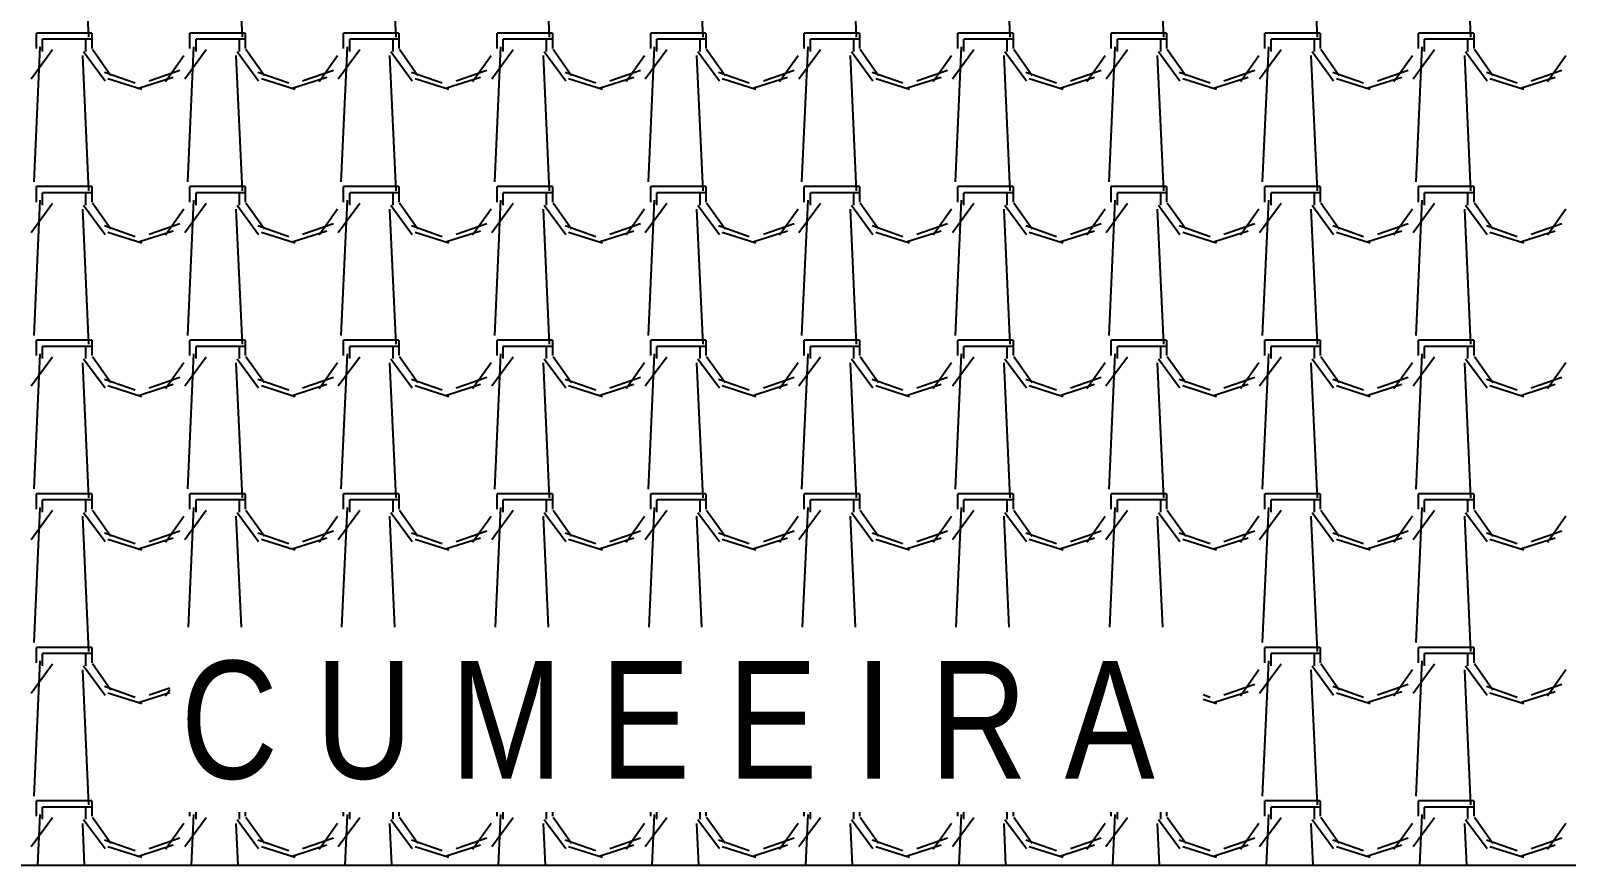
# Model space of a CAD drawing. Header units: millimetres. Extents: x 3923 to 4007, y 744 to 863.
# Drawn here: x 3933.403 to 3935.954, y 842.314 to 843.7 of the extents above; entities that cross this region are included whole.
import ezdxf
from ezdxf.enums import TextEntityAlignment as Align

# ---------------------------------------------------------------- set-up
doc = ezdxf.new("R2010")
doc.units = ezdxf.units.MM
doc.layers.add('-HIDRO', color=8, linetype='Continuous')
doc.layers.add('E-txt-g', color=3, linetype='Continuous')
doc.layers.add('E-Txt-W', color=7, linetype='Continuous', lineweight=20)
doc.styles.add('F2', font='ARIALN.TTF')
doc.styles.add('REG60', font='romans.shx', dxfattribs={"width": 0.8, "height": 0.15})
doc.styles.add('REG80', font='romans.shx', dxfattribs={"width": 0.8, "height": 0.2})

# ---------------------------------------------------------------- blocks, each defined once
blk = doc.blocks.new('TXT-AMB75')
at = {"layer": 'E-txt-g', "style": 'REG80', "width": 0.8, "flags": 8}
blk.add_attdef('TXT', text='', height=0.2, dxfattribs=at).set_placement((0.0055, 0.2964), align=Align.CENTER)
at = {"layer": 'E-Txt-W', "style": 'REG60', "width": 0.8, "flags": 8}
blk.add_attdef('TXT', text='', height=0.15, dxfattribs=at).set_placement((0.0055, 0.0271), align=Align.CENTER)

msp = doc.modelspace()

# ---------------------------------------------------------------- linework, layer by layer
at = {"layer": '-HIDRO', "linetype": 'Continuous'}
for p, q in [((3933.4884, 843.9141), (3933.4986, 843.6896)), ((3933.7436, 843.9141), (3933.7538, 843.6896)), ((3933.9987, 843.9141), (3934.009, 843.6896)), ((3934.2539, 843.9141), (3934.2641, 843.6896)), ((3934.509, 843.9141), (3934.5193, 843.6896)), ((3934.7642, 843.9141), (3934.7744, 843.6896)), ((3935.0194, 843.9141), (3935.0296, 843.6896)), ((3935.2745, 843.9141), (3935.2847, 843.6896)), ((3935.5297, 843.9141), (3935.5399, 843.6896)), ((3935.7848, 843.9141), (3935.795, 843.6896)), ((3933.4937, 843.6963), (3933.4121, 843.6963)), ((3933.4121, 843.6708), (3933.4121, 843.6963)), ((3933.4937, 843.6861), (3933.4223, 843.6861)), ((3933.4223, 843.6657), (3933.4223, 843.6861)), ((3933.5039, 843.6963), (3933.4937, 843.6963)), ((3933.4937, 843.6861), (3933.4937, 843.6657)), ((3933.5039, 843.6861), (3933.4937, 843.6861)), ((3933.5039, 843.6963), (3933.5039, 843.6708)), ((3933.7489, 843.6963), (3933.6672, 843.6963)), ((3933.6672, 843.6708), (3933.6672, 843.6963)), ((3933.7489, 843.6861), (3933.6774, 843.6861)), ((3933.6774, 843.6657), (3933.6774, 843.6861)), ((3933.7591, 843.6963), (3933.7489, 843.6963)), ((3933.7489, 843.6861), (3933.7489, 843.6657)), ((3933.7591, 843.6861), (3933.7489, 843.6861)), ((3933.7591, 843.6963), (3933.7591, 843.6708)), ((3934.004, 843.6963), (3933.9224, 843.6963)), ((3933.9224, 843.6708), (3933.9224, 843.6963)), ((3934.004, 843.6861), (3933.9326, 843.6861)), ((3933.9326, 843.6657), (3933.9326, 843.6861)), ((3934.0142, 843.6963), (3934.004, 843.6963)), ((3934.004, 843.6861), (3934.004, 843.6657)), ((3934.0142, 843.6861), (3934.004, 843.6861)), ((3934.0142, 843.6963), (3934.0142, 843.6708)), ((3934.2592, 843.6963), (3934.1775, 843.6963)), ((3934.1775, 843.6708), (3934.1775, 843.6963)), ((3934.2592, 843.6861), (3934.1877, 843.6861)), ((3934.1877, 843.6657), (3934.1877, 843.6861)), ((3934.2694, 843.6963), (3934.2592, 843.6963)), ((3934.2592, 843.6861), (3934.2592, 843.6657)), ((3934.2694, 843.6861), (3934.2592, 843.6861)), ((3934.2694, 843.6963), (3934.2694, 843.6708)), ((3934.5143, 843.6963), (3934.4327, 843.6963)), ((3934.4327, 843.6708), (3934.4327, 843.6963)), ((3934.5143, 843.6861), (3934.4429, 843.6861)), ((3934.4429, 843.6657), (3934.4429, 843.6861)), ((3934.5245, 843.6963), (3934.5143, 843.6963)), ((3934.5143, 843.6861), (3934.5143, 843.6657)), ((3934.5245, 843.6861), (3934.5143, 843.6861)), ((3934.5245, 843.6963), (3934.5245, 843.6708)), ((3934.7695, 843.6963), (3934.6878, 843.6963)), ((3934.6878, 843.6708), (3934.6878, 843.6963)), ((3934.7695, 843.6861), (3934.698, 843.6861)), ((3934.698, 843.6657), (3934.698, 843.6861)), ((3934.7797, 843.6963), (3934.7695, 843.6963)), ((3934.7695, 843.6861), (3934.7695, 843.6657)), ((3934.7797, 843.6861), (3934.7695, 843.6861)), ((3934.7797, 843.6963), (3934.7797, 843.6708)), ((3935.0246, 843.6963), (3934.943, 843.6963)), ((3934.943, 843.6708), (3934.943, 843.6963)), ((3935.0246, 843.6861), (3934.9532, 843.6861)), ((3934.9532, 843.6657), (3934.9532, 843.6861)), ((3935.0348, 843.6963), (3935.0246, 843.6963)), ((3935.0246, 843.6861), (3935.0246, 843.6657)), ((3935.0348, 843.6861), (3935.0246, 843.6861)), ((3935.0348, 843.6963), (3935.0348, 843.6708)), ((3935.2798, 843.6963), (3935.1981, 843.6963)), ((3935.1981, 843.6708), (3935.1981, 843.6963)), ((3935.2798, 843.6861), (3935.2083, 843.6861)), ((3935.2083, 843.6657), (3935.2083, 843.6861)), ((3935.29, 843.6963), (3935.2798, 843.6963)), ((3935.2798, 843.6861), (3935.2798, 843.6657)), ((3935.29, 843.6861), (3935.2798, 843.6861)), ((3935.29, 843.6963), (3935.29, 843.6708)), ((3935.5349, 843.6963), (3935.4533, 843.6963)), ((3935.4533, 843.6708), (3935.4533, 843.6963)), ((3935.5349, 843.6861), (3935.4635, 843.6861)), ((3935.4635, 843.6657), (3935.4635, 843.6861)), ((3935.5451, 843.6963), (3935.5349, 843.6963)), ((3935.5349, 843.6861), (3935.5349, 843.6657)), ((3935.5451, 843.6861), (3935.5349, 843.6861)), ((3935.5451, 843.6963), (3935.5451, 843.6708)), ((3935.7901, 843.6963), (3935.7084, 843.6963)), ((3935.7084, 843.6708), (3935.7084, 843.6963)), ((3935.7901, 843.6861), (3935.7186, 843.6861)), ((3935.7186, 843.6657), (3935.7186, 843.6861)), ((3935.8003, 843.6963), (3935.7901, 843.6963)), ((3935.7901, 843.6861), (3935.7901, 843.6657)), ((3935.8003, 843.6861), (3935.7901, 843.6861)), ((3935.8003, 843.6963), (3935.8003, 843.6708)), ((3933.4032, 843.6204), (3933.4389, 843.6689)), ((3933.4179, 843.6737), (3933.4076, 843.4492)), ((3933.4884, 843.6589), (3933.4986, 843.4344)), ((3933.4905, 843.6655), (3933.5262, 843.617)), ((3933.505, 843.6694), (3933.5356, 843.626)), ((3933.6264, 843.616), (3933.6571, 843.6594)), ((3933.6584, 843.6204), (3933.6941, 843.6689)), ((3933.673, 843.6737), (3933.6628, 843.4492)), ((3933.7436, 843.6589), (3933.7538, 843.4344)), ((3933.7456, 843.6655), (3933.7813, 843.617)), ((3933.7601, 843.6694), (3933.7908, 843.626)), ((3933.8816, 843.616), (3933.9122, 843.6594)), ((3933.9135, 843.6204), (3933.9492, 843.6689)), ((3933.9282, 843.6737), (3933.918, 843.4492)), ((3933.9987, 843.6589), (3934.009, 843.4344)), ((3934.0008, 843.6655), (3934.0365, 843.617)), ((3934.0153, 843.6694), (3934.0459, 843.626)), ((3934.1367, 843.616), (3934.1674, 843.6594)), ((3934.1687, 843.6204), (3934.2044, 843.6689)), ((3934.1833, 843.6737), (3934.1731, 843.4491)), ((3934.2539, 843.659), (3934.2641, 843.4344)), ((3934.2559, 843.6655), (3934.2916, 843.617)), ((3934.2704, 843.6694), (3934.3011, 843.626)), ((3934.3919, 843.616), (3934.4225, 843.6594)), ((3934.4238, 843.6204), (3934.4595, 843.6689)), ((3934.4385, 843.6737), (3934.4283, 843.4491)), ((3934.509, 843.659), (3934.5193, 843.4344)), ((3934.5111, 843.6655), (3934.5468, 843.617)), ((3934.5256, 843.6694), (3934.5562, 843.626)), ((3934.647, 843.616), (3934.6777, 843.6594)), ((3934.679, 843.6204), (3934.7147, 843.6689)), ((3934.6936, 843.6737), (3934.6834, 843.4491)), ((3934.7642, 843.659), (3934.7744, 843.4344)), ((3934.7662, 843.6655), (3934.8019, 843.617)), ((3934.7807, 843.6694), (3934.8114, 843.626)), ((3934.9022, 843.616), (3934.9328, 843.6594)), ((3934.9341, 843.6204), (3934.9698, 843.6689)), ((3934.9488, 843.6737), (3934.9386, 843.4491)), ((3935.0194, 843.659), (3935.0296, 843.4344)), ((3935.0214, 843.6655), (3935.0571, 843.617)), ((3935.0359, 843.6694), (3935.0665, 843.626)), ((3935.1573, 843.616), (3935.188, 843.6594)), ((3935.1893, 843.6204), (3935.225, 843.6689)), ((3935.2039, 843.6737), (3935.1937, 843.4491)), ((3935.2745, 843.659), (3935.2847, 843.4344)), ((3935.2765, 843.6655), (3935.3122, 843.617)), ((3935.2911, 843.6694), (3935.3217, 843.626)), ((3935.4125, 843.616), (3935.4431, 843.6594)), ((3935.4444, 843.6204), (3935.4801, 843.6689)), ((3935.4591, 843.6737), (3935.4489, 843.4491)), ((3935.5297, 843.659), (3935.5399, 843.4344)), ((3935.5316, 843.6655), (3935.5674, 843.617)), ((3935.5462, 843.6694), (3935.5768, 843.626)), ((3935.6676, 843.616), (3935.6983, 843.6594)), ((3935.6995, 843.6204), (3935.7353, 843.6689)), ((3935.7142, 843.6737), (3935.704, 843.4491)), ((3935.7848, 843.659), (3935.795, 843.4344)), ((3935.7868, 843.6655), (3935.8225, 843.617)), ((3935.8014, 843.6694), (3935.832, 843.626)), ((3935.9228, 843.616), (3935.9534, 843.6594)), ((3933.525, 843.6316), (3933.576, 843.6138)), ((3933.5993, 843.6172), (3933.6503, 843.635)), ((3933.7801, 843.6316), (3933.8312, 843.6138)), ((3933.8544, 843.6172), (3933.9055, 843.635)), ((3934.0353, 843.6316), (3934.0863, 843.6138)), ((3934.1096, 843.6172), (3934.1606, 843.635)), ((3934.2904, 843.6316), (3934.3415, 843.6138)), ((3934.3647, 843.6172), (3934.4158, 843.635)), ((3934.5456, 843.6316), (3934.5966, 843.6138)), ((3934.6199, 843.6172), (3934.6709, 843.635)), ((3934.8007, 843.6316), (3934.8518, 843.6138)), ((3934.875, 843.6172), (3934.926, 843.635)), ((3935.0559, 843.6316), (3935.1069, 843.6138)), ((3935.1302, 843.6172), (3935.1812, 843.635)), ((3935.311, 843.6316), (3935.3621, 843.6138)), ((3935.3853, 843.6172), (3935.4363, 843.635)), ((3935.5662, 843.6316), (3935.6172, 843.6138)), ((3935.6405, 843.6172), (3935.6915, 843.635)), ((3935.8213, 843.6316), (3935.8723, 843.6138)), ((3935.8956, 843.6172), (3935.9466, 843.635)), ((3933.5309, 843.6209), (3933.587, 843.603)), ((3933.5833, 843.6053), (3933.6394, 843.6232)), ((3933.786, 843.6209), (3933.8422, 843.603)), ((3933.8384, 843.6053), (3933.8946, 843.6232)), ((3934.0412, 843.6209), (3934.0973, 843.603)), ((3934.0936, 843.6053), (3934.1497, 843.6232)), ((3934.2963, 843.6209), (3934.3525, 843.603)), ((3934.3487, 843.6053), (3934.4049, 843.6232)), ((3934.5515, 843.6209), (3934.6076, 843.603)), ((3934.6039, 843.6053), (3934.66, 843.6232)), ((3934.8066, 843.6209), (3934.8628, 843.603)), ((3934.859, 843.6053), (3934.9152, 843.6232)), ((3935.0618, 843.6209), (3935.1179, 843.603)), ((3935.1142, 843.6053), (3935.1703, 843.6232)), ((3935.3169, 843.6209), (3935.3731, 843.603)), ((3935.3693, 843.6053), (3935.4255, 843.6232)), ((3935.5721, 843.6209), (3935.6282, 843.603)), ((3935.6245, 843.6053), (3935.6806, 843.6232)), ((3935.8272, 843.6209), (3935.8834, 843.603)), ((3935.8796, 843.6053), (3935.9358, 843.6232)), ((3933.4937, 843.4412), (3933.4121, 843.4412)), ((3933.4121, 843.4157), (3933.4121, 843.4412)), ((3933.4937, 843.431), (3933.4223, 843.431)), ((3933.4223, 843.4106), (3933.4223, 843.431)), ((3933.5039, 843.4412), (3933.4937, 843.4412)), ((3933.4937, 843.431), (3933.4937, 843.4106)), ((3933.5039, 843.431), (3933.4937, 843.431)), ((3933.5039, 843.4412), (3933.5039, 843.4157)), ((3933.7489, 843.4412), (3933.6672, 843.4412)), ((3933.6672, 843.4157), (3933.6672, 843.4412)), ((3933.7489, 843.431), (3933.6774, 843.431)), ((3933.6774, 843.4106), (3933.6774, 843.431)), ((3933.7591, 843.4412), (3933.7489, 843.4412)), ((3933.7489, 843.431), (3933.7489, 843.4106)), ((3933.7591, 843.431), (3933.7489, 843.431)), ((3933.7591, 843.4412), (3933.7591, 843.4157)), ((3934.004, 843.4412), (3933.9224, 843.4412)), ((3933.9224, 843.4157), (3933.9224, 843.4412)), ((3934.004, 843.431), (3933.9326, 843.431)), ((3933.9326, 843.4106), (3933.9326, 843.431)), ((3934.0142, 843.4412), (3934.004, 843.4412)), ((3934.004, 843.431), (3934.004, 843.4106)), ((3934.0142, 843.431), (3934.004, 843.431)), ((3934.0142, 843.4412), (3934.0142, 843.4157)), ((3934.2592, 843.4412), (3934.1775, 843.4412)), ((3934.1775, 843.4157), (3934.1775, 843.4412)), ((3934.2592, 843.431), (3934.1877, 843.431)), ((3934.1877, 843.4106), (3934.1877, 843.431)), ((3934.2694, 843.4412), (3934.2592, 843.4412)), ((3934.2592, 843.431), (3934.2592, 843.4106)), ((3934.2694, 843.431), (3934.2592, 843.431)), ((3934.2694, 843.4412), (3934.2694, 843.4157)), ((3934.5143, 843.4412), (3934.4327, 843.4412)), ((3934.4327, 843.4157), (3934.4327, 843.4412)), ((3934.5143, 843.431), (3934.4429, 843.431)), ((3934.4429, 843.4106), (3934.4429, 843.431)), ((3934.5245, 843.4412), (3934.5143, 843.4412)), ((3934.5143, 843.431), (3934.5143, 843.4106)), ((3934.5245, 843.431), (3934.5143, 843.431)), ((3934.5245, 843.4412), (3934.5245, 843.4157)), ((3934.7695, 843.4412), (3934.6878, 843.4412)), ((3934.6878, 843.4157), (3934.6878, 843.4412)), ((3934.7695, 843.431), (3934.698, 843.431)), ((3934.698, 843.4106), (3934.698, 843.431)), ((3934.7797, 843.4412), (3934.7695, 843.4412)), ((3934.7695, 843.431), (3934.7695, 843.4106)), ((3934.7797, 843.431), (3934.7695, 843.431)), ((3934.7797, 843.4412), (3934.7797, 843.4157)), ((3935.0246, 843.4412), (3934.943, 843.4412)), ((3934.943, 843.4157), (3934.943, 843.4412)), ((3935.0246, 843.431), (3934.9532, 843.431)), ((3934.9532, 843.4106), (3934.9532, 843.431)), ((3935.0348, 843.4412), (3935.0246, 843.4412)), ((3935.0246, 843.431), (3935.0246, 843.4106)), ((3935.0348, 843.431), (3935.0246, 843.431)), ((3935.0348, 843.4412), (3935.0348, 843.4157)), ((3935.2798, 843.4412), (3935.1981, 843.4412)), ((3935.1981, 843.4157), (3935.1981, 843.4412)), ((3935.2798, 843.431), (3935.2083, 843.431)), ((3935.2083, 843.4106), (3935.2083, 843.431)), ((3935.29, 843.4412), (3935.2798, 843.4412)), ((3935.2798, 843.431), (3935.2798, 843.4106)), ((3935.29, 843.431), (3935.2798, 843.431)), ((3935.29, 843.4412), (3935.29, 843.4157)), ((3935.5349, 843.4412), (3935.4533, 843.4412)), ((3935.4533, 843.4157), (3935.4533, 843.4412)), ((3935.5349, 843.431), (3935.4635, 843.431)), ((3935.4635, 843.4106), (3935.4635, 843.431)), ((3935.5451, 843.4412), (3935.5349, 843.4412)), ((3935.5349, 843.431), (3935.5349, 843.4106)), ((3935.5451, 843.431), (3935.5349, 843.431)), ((3935.5451, 843.4412), (3935.5451, 843.4157)), ((3935.7901, 843.4412), (3935.7084, 843.4412)), ((3935.7084, 843.4157), (3935.7084, 843.4412)), ((3935.7901, 843.431), (3935.7186, 843.431)), ((3935.7186, 843.4106), (3935.7186, 843.431)), ((3935.8003, 843.4412), (3935.7901, 843.4412)), ((3935.7901, 843.431), (3935.7901, 843.4106)), ((3935.8003, 843.431), (3935.7901, 843.431)), ((3935.8003, 843.4412), (3935.8003, 843.4157)), ((3933.4032, 843.3652), (3933.4389, 843.4137)), ((3933.4179, 843.4185), (3933.4076, 843.194)), ((3933.4884, 843.4038), (3933.4986, 843.1793)), ((3933.4905, 843.4103), (3933.5262, 843.3619)), ((3933.505, 843.4142), (3933.5356, 843.3709)), ((3933.6264, 843.3609), (3933.6571, 843.4042)), ((3933.6584, 843.3652), (3933.6941, 843.4137)), ((3933.673, 843.4185), (3933.6628, 843.194)), ((3933.7436, 843.4038), (3933.7538, 843.1793)), ((3933.7456, 843.4103), (3933.7813, 843.3619)), ((3933.7601, 843.4142), (3933.7908, 843.3709)), ((3933.8816, 843.3609), (3933.9122, 843.4042)), ((3933.9135, 843.3652), (3933.9492, 843.4137)), ((3933.9282, 843.4185), (3933.918, 843.194)), ((3933.9987, 843.4038), (3934.009, 843.1793)), ((3934.0008, 843.4103), (3934.0365, 843.3619)), ((3934.0153, 843.4142), (3934.0459, 843.3709)), ((3934.1367, 843.3609), (3934.1674, 843.4042)), ((3934.1687, 843.3652), (3934.2044, 843.4137)), ((3934.1833, 843.4185), (3934.1731, 843.194)), ((3934.2539, 843.4038), (3934.2641, 843.1793)), ((3934.2559, 843.4103), (3934.2916, 843.3619)), ((3934.2704, 843.4142), (3934.3011, 843.3709)), ((3934.3919, 843.3609), (3934.4225, 843.4042)), ((3934.4238, 843.3652), (3934.4595, 843.4137)), ((3934.4385, 843.4185), (3934.4283, 843.194)), ((3934.509, 843.4038), (3934.5193, 843.1793)), ((3934.5111, 843.4103), (3934.5468, 843.3619)), ((3934.5256, 843.4142), (3934.5562, 843.3709)), ((3934.647, 843.3609), (3934.6777, 843.4042)), ((3934.679, 843.3652), (3934.7147, 843.4137)), ((3934.6936, 843.4185), (3934.6834, 843.194)), ((3934.7642, 843.4038), (3934.7744, 843.1793)), ((3934.7662, 843.4103), (3934.8019, 843.3619)), ((3934.7807, 843.4142), (3934.8114, 843.3709)), ((3934.9022, 843.3609), (3934.9328, 843.4042)), ((3934.9341, 843.3652), (3934.9698, 843.4137)), ((3934.9488, 843.4185), (3934.9386, 843.194)), ((3935.0194, 843.4038), (3935.0296, 843.1793)), ((3935.0214, 843.4103), (3935.0571, 843.3619)), ((3935.0359, 843.4142), (3935.0665, 843.3709)), ((3935.1573, 843.3609), (3935.188, 843.4042)), ((3935.1893, 843.3652), (3935.225, 843.4137)), ((3935.2039, 843.4185), (3935.1937, 843.194)), ((3935.2745, 843.4038), (3935.2847, 843.1793)), ((3935.2765, 843.4103), (3935.3122, 843.3619)), ((3935.2911, 843.4142), (3935.3217, 843.3709)), ((3935.4125, 843.3609), (3935.4431, 843.4042)), ((3935.4444, 843.3652), (3935.4801, 843.4137)), ((3935.4591, 843.4185), (3935.4489, 843.194)), ((3935.5297, 843.4038), (3935.5399, 843.1793)), ((3935.5317, 843.4103), (3935.5674, 843.3619)), ((3935.5462, 843.4142), (3935.5768, 843.3709)), ((3935.6677, 843.3609), (3935.6983, 843.4043)), ((3935.6995, 843.3652), (3935.7353, 843.4137)), ((3935.7142, 843.4185), (3935.704, 843.194)), ((3935.7848, 843.4038), (3935.795, 843.1793)), ((3935.7868, 843.4103), (3935.8225, 843.3619)), ((3935.8014, 843.4142), (3935.832, 843.3709)), ((3935.9228, 843.3609), (3935.9534, 843.4043)), ((3933.525, 843.3765), (3933.576, 843.3586)), ((3933.5993, 843.362), (3933.6503, 843.3799)), ((3933.7801, 843.3765), (3933.8312, 843.3586)), ((3933.8544, 843.362), (3933.9055, 843.3799)), ((3934.0353, 843.3765), (3934.0863, 843.3586)), ((3934.1096, 843.362), (3934.1606, 843.3799)), ((3934.2904, 843.3765), (3934.3415, 843.3586)), ((3934.3647, 843.362), (3934.4157, 843.3799)), ((3934.5456, 843.3765), (3934.5966, 843.3586)), ((3934.6199, 843.362), (3934.6709, 843.3799)), ((3934.8007, 843.3765), (3934.8518, 843.3586)), ((3934.875, 843.362), (3934.926, 843.3799)), ((3935.0559, 843.3765), (3935.1069, 843.3586)), ((3935.1302, 843.362), (3935.1812, 843.3799)), ((3935.311, 843.3765), (3935.3621, 843.3586)), ((3935.3853, 843.362), (3935.4363, 843.3799)), ((3935.5662, 843.3765), (3935.6172, 843.3586)), ((3935.6405, 843.362), (3935.6915, 843.3799)), ((3935.8213, 843.3765), (3935.8724, 843.3586)), ((3935.8956, 843.362), (3935.9466, 843.3799)), ((3933.5309, 843.3657), (3933.587, 843.3479)), ((3933.5833, 843.3501), (3933.6394, 843.368)), ((3933.786, 843.3657), (3933.8422, 843.3479)), ((3933.8384, 843.3501), (3933.8946, 843.368)), ((3934.0412, 843.3657), (3934.0973, 843.3479)), ((3934.0936, 843.3501), (3934.1497, 843.368)), ((3934.2963, 843.3657), (3934.3525, 843.3479)), ((3934.3487, 843.3501), (3934.4049, 843.368)), ((3934.5515, 843.3657), (3934.6076, 843.3479)), ((3934.6039, 843.3501), (3934.66, 843.368)), ((3934.8066, 843.3657), (3934.8628, 843.3479)), ((3934.859, 843.3501), (3934.9152, 843.368)), ((3935.0618, 843.3657), (3935.1179, 843.3479)), ((3935.1142, 843.3501), (3935.1703, 843.368)), ((3935.3169, 843.3657), (3935.3731, 843.3479)), ((3935.3693, 843.3501), (3935.4255, 843.368)), ((3935.5721, 843.3657), (3935.6282, 843.3479)), ((3935.6245, 843.3501), (3935.6806, 843.368)), ((3935.8272, 843.3657), (3935.8834, 843.3479)), ((3935.8796, 843.3501), (3935.9358, 843.368)), ((3933.4937, 843.186), (3933.4121, 843.186)), ((3933.4121, 843.1605), (3933.4121, 843.186)), ((3933.4937, 843.1758), (3933.4223, 843.1758)), ((3933.4223, 843.1554), (3933.4223, 843.1758)), ((3933.5039, 843.186), (3933.4937, 843.186)), ((3933.4937, 843.1758), (3933.4937, 843.1554)), ((3933.5039, 843.1758), (3933.4937, 843.1758)), ((3933.5039, 843.186), (3933.5039, 843.1605)), ((3933.7489, 843.186), (3933.6672, 843.186)), ((3933.6672, 843.1605), (3933.6672, 843.186)), ((3933.7489, 843.1758), (3933.6774, 843.1758)), ((3933.6774, 843.1554), (3933.6774, 843.1758)), ((3933.7591, 843.186), (3933.7489, 843.186)), ((3933.7489, 843.1758), (3933.7489, 843.1554)), ((3933.7591, 843.1758), (3933.7489, 843.1758)), ((3933.7591, 843.186), (3933.7591, 843.1605)), ((3934.004, 843.186), (3933.9224, 843.186)), ((3933.9224, 843.1605), (3933.9224, 843.186)), ((3934.004, 843.1758), (3933.9326, 843.1758)), ((3933.9326, 843.1554), (3933.9326, 843.1758)), ((3934.0142, 843.186), (3934.004, 843.186)), ((3934.004, 843.1758), (3934.004, 843.1554)), ((3934.0142, 843.1758), (3934.004, 843.1758)), ((3934.0142, 843.186), (3934.0142, 843.1605)), ((3934.2592, 843.186), (3934.1775, 843.186)), ((3934.1775, 843.1605), (3934.1775, 843.186)), ((3934.2592, 843.1758), (3934.1877, 843.1758)), ((3934.1877, 843.1554), (3934.1877, 843.1758)), ((3934.2694, 843.186), (3934.2592, 843.186)), ((3934.2592, 843.1758), (3934.2592, 843.1554)), ((3934.2694, 843.1758), (3934.2592, 843.1758)), ((3934.2694, 843.186), (3934.2694, 843.1605)), ((3934.5143, 843.186), (3934.4327, 843.186)), ((3934.4327, 843.1605), (3934.4327, 843.186)), ((3934.5143, 843.1758), (3934.4429, 843.1758)), ((3934.4429, 843.1554), (3934.4429, 843.1758)), ((3934.5245, 843.186), (3934.5143, 843.186)), ((3934.5143, 843.1758), (3934.5143, 843.1554)), ((3934.5245, 843.1758), (3934.5143, 843.1758)), ((3934.5245, 843.186), (3934.5245, 843.1605)), ((3934.7695, 843.186), (3934.6878, 843.186)), ((3934.6878, 843.1605), (3934.6878, 843.186)), ((3934.7695, 843.1758), (3934.698, 843.1758)), ((3934.698, 843.1554), (3934.698, 843.1758)), ((3934.7797, 843.186), (3934.7695, 843.186)), ((3934.7695, 843.1758), (3934.7695, 843.1554)), ((3934.7797, 843.1758), (3934.7695, 843.1758)), ((3934.7797, 843.186), (3934.7797, 843.1605)), ((3935.0246, 843.186), (3934.943, 843.186)), ((3934.943, 843.1605), (3934.943, 843.186)), ((3935.0246, 843.1758), (3934.9532, 843.1758)), ((3934.9532, 843.1554), (3934.9532, 843.1758)), ((3935.0348, 843.186), (3935.0246, 843.186)), ((3935.0246, 843.1758), (3935.0246, 843.1554)), ((3935.0348, 843.1758), (3935.0246, 843.1758)), ((3935.0348, 843.186), (3935.0348, 843.1605)), ((3935.2798, 843.186), (3935.1981, 843.186)), ((3935.1981, 843.1605), (3935.1981, 843.186)), ((3935.2798, 843.1758), (3935.2083, 843.1758)), ((3935.2083, 843.1554), (3935.2083, 843.1758)), ((3935.29, 843.186), (3935.2798, 843.186)), ((3935.2798, 843.1758), (3935.2798, 843.1554)), ((3935.29, 843.1758), (3935.2798, 843.1758)), ((3935.29, 843.186), (3935.29, 843.1605)), ((3935.5349, 843.186), (3935.4533, 843.186)), ((3935.4533, 843.1605), (3935.4533, 843.186)), ((3935.5349, 843.1758), (3935.4635, 843.1758)), ((3935.4635, 843.1554), (3935.4635, 843.1758)), ((3935.5451, 843.186), (3935.5349, 843.186)), ((3935.5349, 843.1758), (3935.5349, 843.1554)), ((3935.5451, 843.1758), (3935.5349, 843.1758)), ((3935.5451, 843.186), (3935.5451, 843.1605)), ((3935.7901, 843.186), (3935.7084, 843.186)), ((3935.7084, 843.1605), (3935.7084, 843.186)), ((3935.7901, 843.1758), (3935.7186, 843.1758)), ((3935.7186, 843.1554), (3935.7186, 843.1758)), ((3935.8003, 843.186), (3935.7901, 843.186)), ((3935.7901, 843.1758), (3935.7901, 843.1554)), ((3935.8003, 843.1758), (3935.7901, 843.1758)), ((3935.8003, 843.186), (3935.8003, 843.1605)), ((3933.4032, 843.1101), (3933.4389, 843.1586)), ((3933.4179, 843.1634), (3933.4076, 842.9389)), ((3933.4884, 843.1486), (3933.4986, 842.9241)), ((3933.4905, 843.1552), (3933.5262, 843.1067)), ((3933.505, 843.1591), (3933.5356, 843.1157)), ((3933.6264, 843.1057), (3933.6571, 843.1491)), ((3933.6584, 843.1101), (3933.6941, 843.1586)), ((3933.673, 843.1634), (3933.6628, 842.9389)), ((3933.7436, 843.1486), (3933.7538, 842.9241)), ((3933.7456, 843.1552), (3933.7813, 843.1067)), ((3933.7601, 843.1591), (3933.7908, 843.1157)), ((3933.8816, 843.1057), (3933.9122, 843.1491)), ((3933.9135, 843.1101), (3933.9492, 843.1586)), ((3933.9282, 843.1634), (3933.918, 842.9389)), ((3933.9987, 843.1486), (3934.009, 842.9241)), ((3934.0008, 843.1552), (3934.0365, 843.1067)), ((3934.0153, 843.1591), (3934.0459, 843.1157)), ((3934.1367, 843.1057), (3934.1674, 843.1491)), ((3934.1687, 843.1101), (3934.2044, 843.1586)), ((3934.1833, 843.1634), (3934.1731, 842.9388)), ((3934.2539, 843.1487), (3934.2641, 842.9241)), ((3934.2559, 843.1552), (3934.2916, 843.1067)), ((3934.2704, 843.1591), (3934.3011, 843.1157)), ((3934.3919, 843.1057), (3934.4225, 843.1491)), ((3934.4238, 843.1101), (3934.4595, 843.1586)), ((3934.4385, 843.1634), (3934.4283, 842.9388)), ((3934.509, 843.1487), (3934.5193, 842.9241)), ((3934.5111, 843.1552), (3934.5468, 843.1067)), ((3934.5256, 843.1591), (3934.5562, 843.1157)), ((3934.647, 843.1057), (3934.6777, 843.1491)), ((3934.679, 843.1101), (3934.7147, 843.1586)), ((3934.6936, 843.1634), (3934.6834, 842.9388)), ((3934.7642, 843.1487), (3934.7744, 842.9241)), ((3934.7662, 843.1552), (3934.8019, 843.1067)), ((3934.7807, 843.1591), (3934.8114, 843.1157)), ((3934.9022, 843.1057), (3934.9328, 843.1491)), ((3934.9341, 843.1101), (3934.9698, 843.1586)), ((3934.9488, 843.1634), (3934.9386, 842.9388)), ((3935.0194, 843.1487), (3935.0296, 842.9241)), ((3935.0214, 843.1552), (3935.0571, 843.1067)), ((3935.0359, 843.1591), (3935.0665, 843.1157)), ((3935.1573, 843.1057), (3935.188, 843.1491)), ((3935.1892, 843.1101), (3935.225, 843.1586)), ((3935.2039, 843.1634), (3935.1937, 842.9388)), ((3935.2745, 843.1487), (3935.2847, 842.9241)), ((3935.2765, 843.1552), (3935.3122, 843.1067)), ((3935.2911, 843.1591), (3935.3217, 843.1157)), ((3935.4125, 843.1057), (3935.4431, 843.1491)), ((3935.4444, 843.1101), (3935.4801, 843.1586)), ((3935.4591, 843.1634), (3935.4489, 842.9388)), ((3935.5297, 843.1487), (3935.5399, 842.9241)), ((3935.5317, 843.1552), (3935.5674, 843.1067)), ((3935.5462, 843.1591), (3935.5768, 843.1157)), ((3935.6677, 843.1057), (3935.6983, 843.1491)), ((3935.6995, 843.1101), (3935.7353, 843.1586)), ((3935.7142, 843.1634), (3935.704, 842.9388)), ((3935.7848, 843.1487), (3935.795, 842.9241)), ((3935.7868, 843.1552), (3935.8225, 843.1067)), ((3935.8014, 843.1591), (3935.832, 843.1157)), ((3935.9228, 843.1057), (3935.9534, 843.1491)), ((3933.525, 843.1213), (3933.576, 843.1035)), ((3933.5993, 843.1069), (3933.6503, 843.1247)), ((3933.7801, 843.1213), (3933.8312, 843.1035)), ((3933.8544, 843.1069), (3933.9054, 843.1247)), ((3934.0353, 843.1213), (3934.0863, 843.1035)), ((3934.1096, 843.1069), (3934.1606, 843.1247)), ((3934.2904, 843.1213), (3934.3415, 843.1035)), ((3934.3647, 843.1069), (3934.4157, 843.1247)), ((3934.5456, 843.1213), (3934.5966, 843.1035)), ((3934.6199, 843.1069), (3934.6709, 843.1247)), ((3934.8007, 843.1213), (3934.8518, 843.1035)), ((3934.875, 843.1069), (3934.926, 843.1247)), ((3935.0559, 843.1213), (3935.1069, 843.1035)), ((3935.1302, 843.1069), (3935.1812, 843.1247)), ((3935.311, 843.1213), (3935.3621, 843.1035)), ((3935.3853, 843.1069), (3935.4363, 843.1247)), ((3935.5662, 843.1213), (3935.6172, 843.1035)), ((3935.6405, 843.1069), (3935.6915, 843.1247)), ((3935.8213, 843.1213), (3935.8724, 843.1035)), ((3935.8956, 843.1069), (3935.9466, 843.1247)), ((3933.5309, 843.1106), (3933.587, 843.0927)), ((3933.5833, 843.095), (3933.6394, 843.1128)), ((3933.786, 843.1106), (3933.8422, 843.0927)), ((3933.8384, 843.095), (3933.8946, 843.1128)), ((3934.0412, 843.1106), (3934.0973, 843.0927)), ((3934.0936, 843.095), (3934.1497, 843.1128)), ((3934.2963, 843.1106), (3934.3525, 843.0927)), ((3934.3487, 843.095), (3934.4049, 843.1128)), ((3934.5515, 843.1106), (3934.6076, 843.0927)), ((3934.6039, 843.095), (3934.66, 843.1128)), ((3934.8066, 843.1106), (3934.8628, 843.0927)), ((3934.859, 843.095), (3934.9152, 843.1128)), ((3935.0618, 843.1106), (3935.1179, 843.0927)), ((3935.1142, 843.095), (3935.1703, 843.1128)), ((3935.3169, 843.1106), (3935.3731, 843.0927)), ((3935.3693, 843.095), (3935.4255, 843.1128)), ((3935.5721, 843.1106), (3935.6282, 843.0927)), ((3935.6245, 843.095), (3935.6806, 843.1128)), ((3935.8272, 843.1106), (3935.8834, 843.0927)), ((3935.8796, 843.095), (3935.9358, 843.1128)), ((3933.4937, 842.9309), (3933.4121, 842.9309)), ((3933.4121, 842.9054), (3933.4121, 842.9309)), ((3933.4937, 842.9207), (3933.4223, 842.9207)), ((3933.4223, 842.9003), (3933.4223, 842.9207)), ((3933.5039, 842.9309), (3933.4937, 842.9309)), ((3933.4937, 842.9207), (3933.4937, 842.9003)), ((3933.5039, 842.9207), (3933.4937, 842.9207)), ((3933.5039, 842.9309), (3933.5039, 842.9054)), ((3933.7489, 842.9309), (3933.6672, 842.9309)), ((3933.6672, 842.9054), (3933.6672, 842.9309)), ((3933.7489, 842.9207), (3933.6774, 842.9207)), ((3933.6774, 842.9003), (3933.6774, 842.9207)), ((3933.7591, 842.9309), (3933.7489, 842.9309)), ((3933.7489, 842.9207), (3933.7489, 842.9003)), ((3933.7591, 842.9207), (3933.7489, 842.9207)), ((3933.7591, 842.9309), (3933.7591, 842.9054)), ((3934.004, 842.9309), (3933.9224, 842.9309)), ((3933.9224, 842.9054), (3933.9224, 842.9309)), ((3934.004, 842.9207), (3933.9326, 842.9207)), ((3933.9326, 842.9003), (3933.9326, 842.9207)), ((3934.0142, 842.9309), (3934.004, 842.9309)), ((3934.004, 842.9207), (3934.004, 842.9003)), ((3934.0142, 842.9207), (3934.004, 842.9207)), ((3934.0142, 842.9309), (3934.0142, 842.9054)), ((3934.2592, 842.9309), (3934.1775, 842.9309)), ((3934.1775, 842.9054), (3934.1775, 842.9309)), ((3934.2592, 842.9207), (3934.1877, 842.9207)), ((3934.1877, 842.9003), (3934.1877, 842.9207)), ((3934.2694, 842.9309), (3934.2592, 842.9309)), ((3934.2592, 842.9207), (3934.2592, 842.9003)), ((3934.2694, 842.9207), (3934.2592, 842.9207)), ((3934.2694, 842.9309), (3934.2694, 842.9054)), ((3934.5143, 842.9309), (3934.4327, 842.9309)), ((3934.4327, 842.9054), (3934.4327, 842.9309)), ((3934.5143, 842.9207), (3934.4429, 842.9207)), ((3934.4429, 842.9003), (3934.4429, 842.9207)), ((3934.5245, 842.9309), (3934.5143, 842.9309)), ((3934.5143, 842.9207), (3934.5143, 842.9003)), ((3934.5245, 842.9207), (3934.5143, 842.9207)), ((3934.5245, 842.9309), (3934.5245, 842.9054)), ((3934.7695, 842.9309), (3934.6878, 842.9309)), ((3934.6878, 842.9054), (3934.6878, 842.9309)), ((3934.7695, 842.9207), (3934.698, 842.9207)), ((3934.698, 842.9003), (3934.698, 842.9207)), ((3934.7797, 842.9309), (3934.7695, 842.9309)), ((3934.7695, 842.9207), (3934.7695, 842.9003)), ((3934.7797, 842.9207), (3934.7695, 842.9207)), ((3934.7797, 842.9309), (3934.7797, 842.9054)), ((3935.0246, 842.9309), (3934.943, 842.9309)), ((3934.943, 842.9054), (3934.943, 842.9309)), ((3935.0246, 842.9207), (3934.9532, 842.9207)), ((3934.9532, 842.9003), (3934.9532, 842.9207)), ((3935.0348, 842.9309), (3935.0246, 842.9309)), ((3935.0246, 842.9207), (3935.0246, 842.9003)), ((3935.0348, 842.9207), (3935.0246, 842.9207)), ((3935.0348, 842.9309), (3935.0348, 842.9054)), ((3935.2798, 842.9309), (3935.1981, 842.9309)), ((3935.1981, 842.9054), (3935.1981, 842.9309)), ((3935.2798, 842.9207), (3935.2083, 842.9207)), ((3935.2083, 842.9003), (3935.2083, 842.9207)), ((3935.29, 842.9309), (3935.2798, 842.9309)), ((3935.2798, 842.9207), (3935.2798, 842.9003)), ((3935.29, 842.9207), (3935.2798, 842.9207)), ((3935.29, 842.9309), (3935.29, 842.9054)), ((3935.5349, 842.9309), (3935.4533, 842.9309)), ((3935.4533, 842.9054), (3935.4533, 842.9309)), ((3935.5349, 842.9207), (3935.4635, 842.9207)), ((3935.4635, 842.9003), (3935.4635, 842.9207)), ((3935.5451, 842.9309), (3935.5349, 842.9309)), ((3935.5349, 842.9207), (3935.5349, 842.9003)), ((3935.5451, 842.9207), (3935.5349, 842.9207)), ((3935.5451, 842.9309), (3935.5451, 842.9054)), ((3935.7901, 842.9309), (3935.7084, 842.9309)), ((3935.7084, 842.9054), (3935.7084, 842.9309)), ((3935.7901, 842.9207), (3935.7186, 842.9207)), ((3935.7186, 842.9003), (3935.7186, 842.9207)), ((3935.8003, 842.9309), (3935.7901, 842.9309)), ((3935.7901, 842.9207), (3935.7901, 842.9003)), ((3935.8003, 842.9207), (3935.7901, 842.9207)), ((3935.8003, 842.9309), (3935.8003, 842.9054)), ((3933.4032, 842.8549), (3933.4389, 842.9034)), ((3933.4179, 842.9082), (3933.4076, 842.6837)), ((3933.4884, 842.8935), (3933.4986, 842.669)), ((3933.4905, 842.9), (3933.5262, 842.8516)), ((3933.505, 842.9039), (3933.5356, 842.8606)), ((3933.6264, 842.8506), (3933.6571, 842.8939)), ((3933.6584, 842.8549), (3933.6941, 842.9034)), ((3933.673, 842.9082), (3933.664, 842.7092)), ((3933.7436, 842.8935), (3933.752, 842.7092)), ((3933.7456, 842.9), (3933.7813, 842.8516)), ((3933.7601, 842.9039), (3933.7908, 842.8606)), ((3933.8816, 842.8506), (3933.9122, 842.8939)), ((3933.9135, 842.8549), (3933.9492, 842.9034)), ((3933.9282, 842.9082), (3933.9191, 842.7092)), ((3933.9987, 842.8935), (3934.0071, 842.7092)), ((3934.0008, 842.9), (3934.0365, 842.8516)), ((3934.0153, 842.9039), (3934.0459, 842.8606)), ((3934.1367, 842.8506), (3934.1674, 842.8939)), ((3934.1687, 842.8549), (3934.2044, 842.9034)), ((3934.1833, 842.9082), (3934.1743, 842.7092)), ((3934.2539, 842.8935), (3934.2623, 842.7092)), ((3934.2559, 842.9), (3934.2916, 842.8516)), ((3934.2704, 842.9039), (3934.3011, 842.8606)), ((3934.3919, 842.8506), (3934.4225, 842.8939)), ((3934.4238, 842.8549), (3934.4595, 842.9034)), ((3934.4385, 842.9082), (3934.4294, 842.7092)), ((3934.509, 842.8935), (3934.5174, 842.7092)), ((3934.5111, 842.9), (3934.5468, 842.8516)), ((3934.5256, 842.9039), (3934.5562, 842.8606)), ((3934.647, 842.8506), (3934.6777, 842.8939)), ((3934.679, 842.8549), (3934.7147, 842.9034)), ((3934.6936, 842.9082), (3934.6846, 842.7092)), ((3934.7642, 842.8935), (3934.7726, 842.7092)), ((3934.7662, 842.9), (3934.8019, 842.8516)), ((3934.7807, 842.9039), (3934.8114, 842.8606)), ((3934.9022, 842.8506), (3934.9328, 842.8939)), ((3934.9341, 842.8549), (3934.9698, 842.9034)), ((3934.9488, 842.9082), (3934.9397, 842.7092)), ((3935.0194, 842.8935), (3935.0277, 842.7092)), ((3935.0214, 842.9), (3935.0571, 842.8516)), ((3935.0359, 842.9039), (3935.0665, 842.8606)), ((3935.1573, 842.8506), (3935.188, 842.8939)), ((3935.1892, 842.8549), (3935.225, 842.9034)), ((3935.2039, 842.9082), (3935.1949, 842.7092)), ((3935.2745, 842.8935), (3935.2829, 842.7092)), ((3935.2765, 842.9), (3935.3122, 842.8516)), ((3935.291, 842.9039), (3935.3217, 842.8606)), ((3935.4125, 842.8506), (3935.4431, 842.894)), ((3935.4444, 842.8549), (3935.4801, 842.9034)), ((3935.4591, 842.9082), (3935.4489, 842.6837)), ((3935.5297, 842.8935), (3935.5399, 842.669)), ((3935.5317, 842.9), (3935.5674, 842.8516)), ((3935.5462, 842.9039), (3935.5768, 842.8606)), ((3935.6677, 842.8506), (3935.6983, 842.894)), ((3935.6995, 842.8549), (3935.7353, 842.9034)), ((3935.7142, 842.9082), (3935.704, 842.6837)), ((3935.7848, 842.8935), (3935.795, 842.669)), ((3935.7868, 842.9), (3935.8225, 842.8516)), ((3935.8014, 842.9039), (3935.832, 842.8606)), ((3935.9228, 842.8506), (3935.9534, 842.894)), ((3933.525, 842.8662), (3933.576, 842.8483)), ((3933.5993, 842.8517), (3933.6503, 842.8696)), ((3933.7801, 842.8662), (3933.8312, 842.8483)), ((3933.8544, 842.8517), (3933.9054, 842.8696)), ((3934.0353, 842.8662), (3934.0863, 842.8483)), ((3934.1096, 842.8517), (3934.1606, 842.8696)), ((3934.2904, 842.8662), (3934.3415, 842.8483)), ((3934.3647, 842.8517), (3934.4157, 842.8696)), ((3934.5456, 842.8662), (3934.5966, 842.8483)), ((3934.6199, 842.8517), (3934.6709, 842.8696)), ((3934.8007, 842.8662), (3934.8518, 842.8483)), ((3934.875, 842.8517), (3934.926, 842.8696)), ((3935.0559, 842.8662), (3935.1069, 842.8483)), ((3935.1302, 842.8517), (3935.1812, 842.8696)), ((3935.311, 842.8662), (3935.3621, 842.8483)), ((3935.3853, 842.8517), (3935.4363, 842.8696)), ((3935.5662, 842.8662), (3935.6172, 842.8483)), ((3935.6405, 842.8517), (3935.6915, 842.8696)), ((3935.8213, 842.8662), (3935.8724, 842.8483)), ((3935.8956, 842.8517), (3935.9466, 842.8696)), ((3933.5309, 842.8554), (3933.587, 842.8376)), ((3933.5833, 842.8398), (3933.6394, 842.8577)), ((3933.786, 842.8554), (3933.8422, 842.8376)), ((3933.8384, 842.8398), (3933.8946, 842.8577)), ((3934.0412, 842.8554), (3934.0973, 842.8376)), ((3934.0936, 842.8398), (3934.1497, 842.8577)), ((3934.2963, 842.8554), (3934.3525, 842.8376)), ((3934.3487, 842.8398), (3934.4049, 842.8577)), ((3934.5515, 842.8554), (3934.6076, 842.8376)), ((3934.6039, 842.8398), (3934.66, 842.8577)), ((3934.8066, 842.8554), (3934.8628, 842.8376)), ((3934.859, 842.8398), (3934.9152, 842.8577)), ((3935.0618, 842.8554), (3935.1179, 842.8376)), ((3935.1142, 842.8398), (3935.1703, 842.8577)), ((3935.3169, 842.8554), (3935.3731, 842.8376)), ((3935.3693, 842.8398), (3935.4255, 842.8577)), ((3935.5721, 842.8554), (3935.6282, 842.8376)), ((3935.6245, 842.8398), (3935.6806, 842.8577)), ((3935.8272, 842.8554), (3935.8834, 842.8376)), ((3935.8796, 842.8398), (3935.9358, 842.8577)), ((3933.4937, 842.6757), (3933.4121, 842.6757)), ((3933.4121, 842.6502), (3933.4121, 842.6757)), ((3933.4937, 842.6655), (3933.4223, 842.6655)), ((3933.4223, 842.6451), (3933.4223, 842.6655)), ((3933.5039, 842.6757), (3933.4937, 842.6757)), ((3933.4937, 842.6655), (3933.4937, 842.6451)), ((3933.5039, 842.6655), (3933.4937, 842.6655)), ((3933.5039, 842.6757), (3933.5039, 842.6502)), ((3935.5349, 842.6757), (3935.4533, 842.6757)), ((3935.4533, 842.6502), (3935.4533, 842.6757)), ((3935.5349, 842.6655), (3935.4635, 842.6655)), ((3935.4635, 842.6451), (3935.4635, 842.6655)), ((3935.5451, 842.6757), (3935.5349, 842.6757)), ((3935.5349, 842.6655), (3935.5349, 842.6451)), ((3935.5451, 842.6655), (3935.5349, 842.6655)), ((3935.5451, 842.6757), (3935.5451, 842.6502)), ((3935.7901, 842.6757), (3935.7084, 842.6757)), ((3935.7084, 842.6502), (3935.7084, 842.6757)), ((3935.7901, 842.6655), (3935.7186, 842.6655)), ((3935.7186, 842.6451), (3935.7186, 842.6655)), ((3935.8003, 842.6757), (3935.7901, 842.6757)), ((3935.7901, 842.6655), (3935.7901, 842.6451)), ((3935.8003, 842.6655), (3935.7901, 842.6655)), ((3935.8003, 842.6757), (3935.8003, 842.6502)), ((3933.4032, 842.5998), (3933.4389, 842.6483)), ((3933.4179, 842.6531), (3933.4076, 842.4286)), ((3933.4884, 842.6383), (3933.4986, 842.4138)), ((3933.4905, 842.6449), (3933.5262, 842.5964)), ((3933.505, 842.6488), (3933.5356, 842.6054)), ((3935.4125, 842.5954), (3935.4431, 842.6388)), ((3935.4444, 842.5998), (3935.4801, 842.6483)), ((3935.4591, 842.6531), (3935.4489, 842.4285)), ((3935.5297, 842.6384), (3935.5399, 842.4138)), ((3935.5317, 842.6449), (3935.5674, 842.5964)), ((3935.5462, 842.6488), (3935.5768, 842.6054)), ((3935.6677, 842.5954), (3935.6983, 842.6388)), ((3935.6995, 842.5998), (3935.7353, 842.6483)), ((3935.7142, 842.6531), (3935.704, 842.4285)), ((3935.7848, 842.6384), (3935.795, 842.4138)), ((3935.7868, 842.6449), (3935.8225, 842.5964)), ((3935.8014, 842.6488), (3935.832, 842.6054)), ((3935.9228, 842.5954), (3935.9534, 842.6388)), ((3933.525, 842.611), (3933.576, 842.5932)), ((3933.5993, 842.5966), (3933.6337, 842.6086)), ((3935.3853, 842.5966), (3935.4363, 842.6144)), ((3935.5662, 842.611), (3935.6172, 842.5932)), ((3935.6405, 842.5966), (3935.6915, 842.6144)), ((3935.8213, 842.611), (3935.8724, 842.5932)), ((3935.8956, 842.5966), (3935.9466, 842.6144)), ((3933.5309, 842.6003), (3933.587, 842.5824)), ((3933.5833, 842.5847), (3933.6337, 842.6007)), ((3933.6264, 842.5954), (3933.6337, 842.6057)), ((3935.3505, 842.5972), (3935.3621, 842.5932)), ((3935.3505, 842.5896), (3935.3731, 842.5824)), ((3935.3693, 842.5847), (3935.4255, 842.6025)), ((3935.5721, 842.6003), (3935.6282, 842.5824)), ((3935.6245, 842.5847), (3935.6806, 842.6025)), ((3935.8272, 842.6003), (3935.8834, 842.5824)), ((3935.8796, 842.5847), (3935.9358, 842.6025)), ((3933.4937, 842.4206), (3933.4121, 842.4206)), ((3933.4121, 842.3951), (3933.4121, 842.4206)), ((3933.4937, 842.4104), (3933.4223, 842.4104)), ((3933.4223, 842.39), (3933.4223, 842.4104)), ((3933.5039, 842.4206), (3933.4937, 842.4206)), ((3933.4937, 842.4104), (3933.4937, 842.39)), ((3933.5039, 842.4104), (3933.4937, 842.4104)), ((3933.5039, 842.4206), (3933.5039, 842.3951)), ((3935.5349, 842.4206), (3935.4533, 842.4206)), ((3935.4533, 842.3951), (3935.4533, 842.4206)), ((3935.5349, 842.4104), (3935.4635, 842.4104)), ((3935.4635, 842.39), (3935.4635, 842.4104)), ((3935.5451, 842.4206), (3935.5349, 842.4206)), ((3935.5349, 842.4104), (3935.5349, 842.39)), ((3935.5451, 842.4104), (3935.5349, 842.4104)), ((3935.5451, 842.4206), (3935.5451, 842.3951)), ((3935.7901, 842.4206), (3935.7084, 842.4206)), ((3935.7084, 842.3951), (3935.7084, 842.4206)), ((3935.7901, 842.4104), (3935.7186, 842.4104)), ((3935.7186, 842.39), (3935.7186, 842.4104)), ((3935.8003, 842.4206), (3935.7901, 842.4206)), ((3935.7901, 842.4104), (3935.7901, 842.39)), ((3935.8003, 842.4104), (3935.7901, 842.4104)), ((3935.8003, 842.4206), (3935.8003, 842.3951)), ((3933.4032, 842.3446), (3933.4389, 842.3931)), ((3933.4179, 842.3979), (3933.414, 842.3136)), ((3933.4884, 842.3832), (3933.4916, 842.3136)), ((3933.4905, 842.3897), (3933.5262, 842.3413)), ((3933.505, 842.3937), (3933.5356, 842.3503)), ((3933.6264, 842.3403), (3933.6571, 842.3836)), ((3933.6584, 842.3446), (3933.6941, 842.3931)), ((3933.6672, 842.3951), (3933.6672, 842.4017)), ((3933.673, 842.3979), (3933.6692, 842.3136)), ((3933.6774, 842.39), (3933.6774, 842.4017)), ((3933.7436, 842.3832), (3933.7468, 842.3136)), ((3933.7456, 842.3897), (3933.7813, 842.3413)), ((3933.7489, 842.4017), (3933.7489, 842.39)), ((3933.7591, 842.4017), (3933.7591, 842.3951)), ((3933.7601, 842.3936), (3933.7908, 842.3503)), ((3933.8816, 842.3403), (3933.9122, 842.3836)), ((3933.9135, 842.3446), (3933.9492, 842.3931)), ((3933.9224, 842.3951), (3933.9224, 842.4017)), ((3933.9282, 842.3979), (3933.9243, 842.3136)), ((3933.9326, 842.39), (3933.9326, 842.4017)), ((3933.9987, 842.3832), (3934.0019, 842.3136)), ((3934.0008, 842.3897), (3934.0365, 842.3413)), ((3934.004, 842.4017), (3934.004, 842.39)), ((3934.0142, 842.4017), (3934.0142, 842.3951)), ((3934.0153, 842.3936), (3934.0459, 842.3503)), ((3934.1367, 842.3403), (3934.1674, 842.3836)), ((3934.1687, 842.3446), (3934.2044, 842.3931)), ((3934.1775, 842.3951), (3934.1775, 842.4017)), ((3934.1833, 842.3979), (3934.1795, 842.3136)), ((3934.1877, 842.39), (3934.1877, 842.4017)), ((3934.2539, 842.3832), (3934.2571, 842.3136)), ((3934.2559, 842.3897), (3934.2916, 842.3413)), ((3934.2592, 842.4017), (3934.2592, 842.39)), ((3934.2694, 842.4017), (3934.2694, 842.3951)), ((3934.2704, 842.3936), (3934.3011, 842.3503)), ((3934.3919, 842.3403), (3934.4225, 842.3836)), ((3934.4238, 842.3446), (3934.4595, 842.3931)), ((3934.4327, 842.3951), (3934.4327, 842.4017)), ((3934.4385, 842.3979), (3934.4346, 842.3136)), ((3934.4429, 842.39), (3934.4429, 842.4017)), ((3934.509, 842.3832), (3934.5122, 842.3136)), ((3934.5111, 842.3897), (3934.5468, 842.3413)), ((3934.5143, 842.4017), (3934.5143, 842.39)), ((3934.5245, 842.4017), (3934.5245, 842.3951)), ((3934.5256, 842.3936), (3934.5562, 842.3503)), ((3934.647, 842.3403), (3934.6777, 842.3836)), ((3934.6789, 842.3446), (3934.7147, 842.3931)), ((3934.6878, 842.3951), (3934.6878, 842.4017)), ((3934.6936, 842.3979), (3934.6898, 842.3136)), ((3934.698, 842.39), (3934.698, 842.4017)), ((3934.7642, 842.3832), (3934.7674, 842.3136)), ((3934.7662, 842.3897), (3934.8019, 842.3413)), ((3934.7695, 842.4017), (3934.7695, 842.39)), ((3934.7797, 842.4017), (3934.7797, 842.3951)), ((3934.7807, 842.3936), (3934.8114, 842.3503)), ((3934.9022, 842.3403), (3934.9328, 842.3837)), ((3934.9341, 842.3446), (3934.9698, 842.3931)), ((3934.943, 842.3951), (3934.943, 842.4017)), ((3934.9488, 842.3979), (3934.9449, 842.3136)), ((3934.9532, 842.39), (3934.9532, 842.4017)), ((3935.0194, 842.3832), (3935.0225, 842.3136)), ((3935.0214, 842.3897), (3935.0571, 842.3413)), ((3935.0246, 842.4017), (3935.0246, 842.39)), ((3935.0348, 842.4017), (3935.0348, 842.3951)), ((3935.0359, 842.3936), (3935.0665, 842.3503)), ((3935.1574, 842.3403), (3935.188, 842.3837)), ((3935.1892, 842.3446), (3935.225, 842.3931)), ((3935.1981, 842.3951), (3935.1981, 842.4017)), ((3935.2039, 842.3979), (3935.2001, 842.3136)), ((3935.2083, 842.39), (3935.2083, 842.4017)), ((3935.2745, 842.3832), (3935.2777, 842.3136)), ((3935.2765, 842.3897), (3935.3122, 842.3413)), ((3935.2798, 842.4017), (3935.2798, 842.39)), ((3935.29, 842.4017), (3935.29, 842.3951)), ((3935.291, 842.3936), (3935.3217, 842.3503)), ((3935.4125, 842.3403), (3935.4431, 842.3837)), ((3935.4444, 842.3446), (3935.4801, 842.3931)), ((3935.4591, 842.3979), (3935.4552, 842.3136)), ((3935.5297, 842.3832), (3935.5328, 842.3136)), ((3935.5317, 842.3897), (3935.5674, 842.3413)), ((3935.5462, 842.3936), (3935.5768, 842.3503)), ((3935.6677, 842.3403), (3935.6983, 842.3837)), ((3935.6995, 842.3446), (3935.7353, 842.3931)), ((3935.7142, 842.3979), (3935.7104, 842.3136)), ((3935.7848, 842.3832), (3935.788, 842.3136)), ((3935.7868, 842.3897), (3935.8225, 842.3413)), ((3935.8014, 842.3936), (3935.832, 842.3503)), ((3935.9228, 842.3403), (3935.9534, 842.3837)), ((3933.525, 842.3559), (3933.576, 842.338)), ((3933.5993, 842.3414), (3933.6503, 842.3593)), ((3933.7801, 842.3559), (3933.8312, 842.338)), ((3933.8544, 842.3414), (3933.9054, 842.3593)), ((3934.0353, 842.3559), (3934.0863, 842.338)), ((3934.1096, 842.3414), (3934.1606, 842.3593)), ((3934.2904, 842.3559), (3934.3415, 842.338)), ((3934.3647, 842.3414), (3934.4157, 842.3593)), ((3934.5456, 842.3559), (3934.5966, 842.338)), ((3934.6199, 842.3414), (3934.6709, 842.3593)), ((3934.8007, 842.3559), (3934.8518, 842.338)), ((3934.875, 842.3414), (3934.926, 842.3593)), ((3935.0559, 842.3559), (3935.1069, 842.338)), ((3935.1302, 842.3414), (3935.1812, 842.3593)), ((3935.311, 842.3559), (3935.3621, 842.338)), ((3935.3853, 842.3414), (3935.4363, 842.3593)), ((3935.5662, 842.3559), (3935.6172, 842.338)), ((3935.6405, 842.3414), (3935.6915, 842.3593)), ((3935.8213, 842.3559), (3935.8724, 842.338)), ((3935.8956, 842.3414), (3935.9466, 842.3593)), ((3933.5309, 842.3451), (3933.587, 842.3273)), ((3933.5833, 842.3295), (3933.6394, 842.3474)), ((3933.786, 842.3451), (3933.8422, 842.3273)), ((3933.8384, 842.3295), (3933.8946, 842.3474)), ((3934.0412, 842.3451), (3934.0973, 842.3273)), ((3934.0936, 842.3295), (3934.1497, 842.3474)), ((3934.2963, 842.3451), (3934.3525, 842.3273)), ((3934.3487, 842.3295), (3934.4049, 842.3474)), ((3934.5515, 842.3451), (3934.6076, 842.3273)), ((3934.6039, 842.3295), (3934.66, 842.3474)), ((3934.8066, 842.3451), (3934.8628, 842.3273)), ((3934.859, 842.3295), (3934.9152, 842.3474)), ((3935.0618, 842.3451), (3935.1179, 842.3273)), ((3935.1142, 842.3295), (3935.1703, 842.3474)), ((3935.3169, 842.3451), (3935.3731, 842.3273)), ((3935.3693, 842.3295), (3935.4255, 842.3474)), ((3935.5721, 842.3451), (3935.6282, 842.3273)), ((3935.6245, 842.3295), (3935.6806, 842.3474)), ((3935.8272, 842.3451), (3935.8834, 842.3273)), ((3935.8796, 842.3295), (3935.9358, 842.3474))]:
    msp.add_line(p, q, dxfattribs=at)
at = {"layer": '-HIDRO'}
msp.add_line((3931.1423, 842.3136), (3938.3715, 842.3136), dxfattribs=at)

# ---------------------------------------------------------------- block references
ref = msp.add_blockref('TXT-AMB75', (3934.4853, 842.09), dxfattribs=dict(at, xscale=1.240029, yscale=1.240029, zscale=1.240029))
ref.add_attrib('TXT', 'C U M E E I R A ', dxfattribs={"layer": 'E-txt-g', "color": 2, "height": 0.195615, "style": 'F2'}).set_placement((3934.4921, 842.4576), align=Align.CENTER)

doc.saveas('drawing.dxf')
